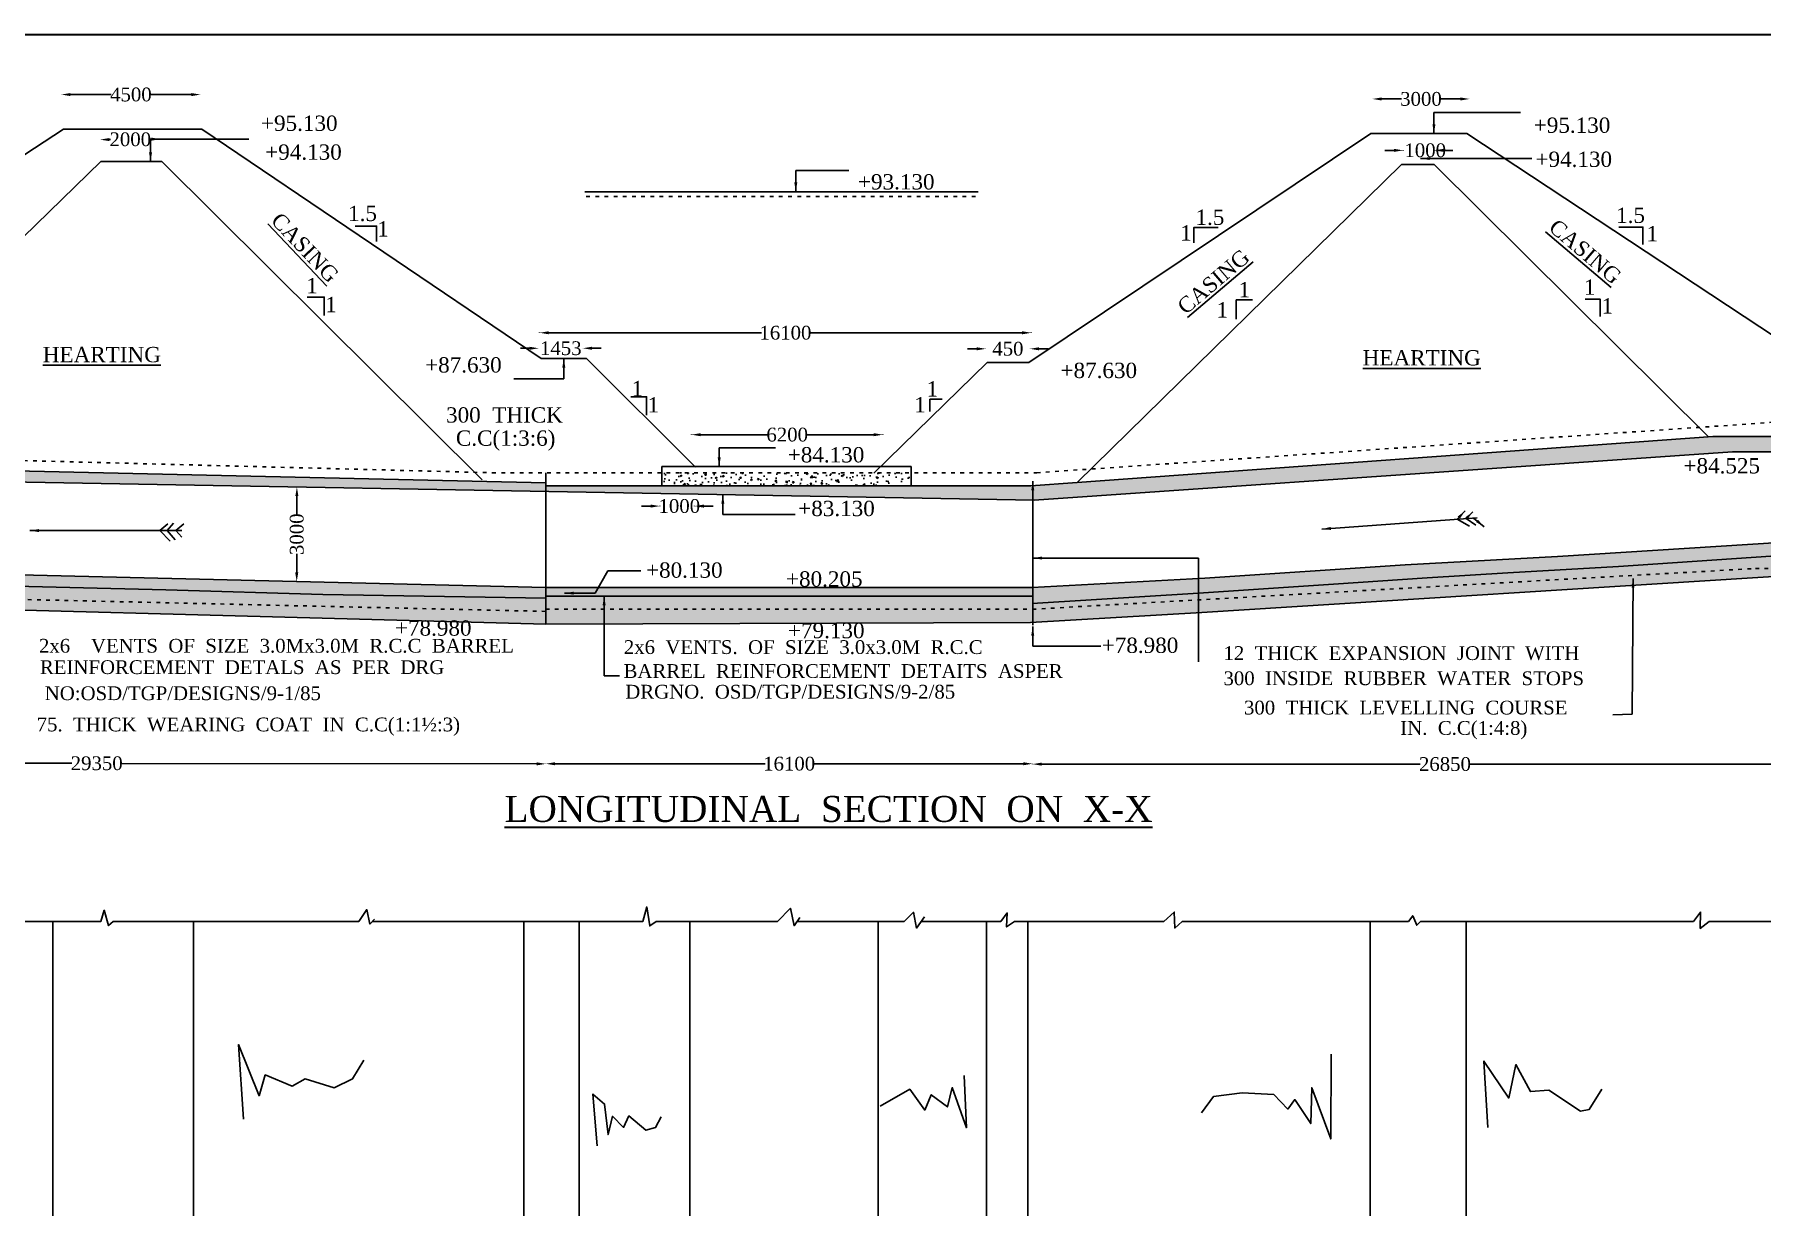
# Model space of a CAD drawing. Header units: millimetres. Extents: x -5026 to 211262, y 3161 to 110917.
# Drawn here: x 52317 to 108753, y 72622 to 110917 of the extents above; entities that cross this region are included whole.
import ezdxf

# ---------------------------------------------------------------- set-up
doc = ezdxf.new("R2010")
doc.units = ezdxf.units.MM
doc.header["$MEASUREMENT"] = 0
doc.linetypes.add('ACAD_ISO03W100', pattern=[30, 12, -18])
for name, color, linetype in [('DIM', 5, 'Continuous'), ('DWG.LINE', 10, 'Continuous'), ('HATCH', 2, 'Continuous'), ('TEXT', 7, 'Continuous')]:
    doc.layers.add(name, color=color, linetype=linetype)
doc.layers.add('DO LINE', color=3, linetype='Continuous', plot=False)
doc.layers.add('TITLE', color=7, linetype='Continuous', lineweight=30)
doc.styles.get("Standard").update_dxf_attribs({"font": 'TIMES.TTF', "height": 450})
doc.dimstyles.get("Standard").update_dxf_attribs({"dimtxt": 450, "dimasz": 300, "dimexe": 0.18, "dimexo": 0.0625, "dimgap": 0.09, "dimtad": 0, "dimtih": 1, "dimtoh": 1, "dimdec": 0, "dimzin": 0, "dimdsep": 46, "dimtxsty": 'Standard', "dimcen": 300, "dimclre": 256, "dimclrt": 4, "dimadec": 0, "dimazin": 0, "dimtfac": 1, "dimtdec": 0, "dimtofl": 0, "dimtmove": 0, "dimatfit": 3, "dimfxl": 5, "dimfxlon": 1, "dimtolj": 1, "dimtzin": 0, "dimarcsym": 0})
pattern_1 = [(50, (0, 0), (573.8081, -50.2017), [60, -660]), (355, (0, 0), (-111.001, 601.7537), [48, -528]), (100.4514, (47.8, -4.2), (462.8075, 551.5516), [50.9922, -560.9137]), (46.1842, (0, 160), (853.7928, -132.4152), [90, -990]), (96.6356, (71.15, 149), (747.73, 779.2943), [76.488, -841.3704]), (351.1842, (0, 160), (747.7296, 779.295), [72, -792]), (21, (80, 120), (477.5256, -322.0951), [60, -660]), (326, (80, 120), (194.6523, 580.12), [48, -528]), (71.4514, (119.8, 93.16), (672.1781, 258.0244), [50.9922, -560.9137]), (37.5, (0, 0), (9.72788, 266.31508), [0, -521.6, 0, -536, 0, -530]), (7.5, (0, 0), (210.45563, 315.52937), [0, -305.6, 0, -509.6, 0, -202]), (327.5, (-178.4, 0), (427.05795, -18.0439), [0, -200, 0, -624, 0, -828]), (317.5, (-258.4, 0), (466.5489, 80.084), [0, -260, 0, -414.4, 0, -588])]

# ---------------------------------------------------------------- blocks, each defined once
blk = doc.blocks.new('*D2')
at = {"layer": 'Defpoints', "color": 0, "linetype": 'ByBlock', "ltscale": 0.2}
for p in [(39670, 87119), (69026, 87084), (69026, 87084)]:
    blk.add_point(p, dxfattribs=at)
at = {"layer": 'DIM', "lineweight": -2, "ltscale": 0.2}
blk.add_line((39670, 87119), (39670, 87120), dxfattribs=at)
at = {"layer": 'DIM', "color": 0, "linetype": 'ByBlock', "lineweight": -2, "ltscale": 0.2}
for p, q in [((39970, 87119), (53536, 87103)), ((68726, 87085), (55159, 87101))]:
    blk.add_line(p, q, dxfattribs=at)
at = {"layer": 'DIM', "linetype": 'ByBlock', "lineweight": -2, "ltscale": 0.2}
blk.add_line((69026, 87084), (69026, 87085), dxfattribs=at)
at = {"layer": 'DIM', "color": 0, "linetype": 'ByBlock', "ltscale": 0.2}
for points in [[(39970, 87169), (39970, 87069), (39670, 87119)], [(68726, 87135), (68726, 87035), (69026, 87084)]]:
    blk.add_solid(points, dxfattribs=at)
at = {"layer": 'DIM', "color": 4, "linetype": 'ByBlock', "ltscale": 0.2, "insert": (54348, 87102), "char_height": 450, "attachment_point": 5}
blk.add_mtext('\\A1;29350', dxfattribs=at)
blk = doc.blocks.new('*D9')
at = {"layer": 'Defpoints', "color": 0, "linetype": 'ByBlock', "ltscale": 0.2}
for p in [(53192, 108966), (57739, 108966), (57739, 108955)]:
    blk.add_point(p, dxfattribs=at)
at = {"layer": 'DIM', "lineweight": -2, "ltscale": 0.2}
blk.add_line((53192, 108960), (53192, 108955), dxfattribs=at)
at = {"layer": 'DIM', "color": 0, "linetype": 'ByBlock', "lineweight": -2, "ltscale": 0.2}
for p, q in [((53492, 108955), (54818, 108955)), ((57439, 108955), (56113, 108955))]:
    blk.add_line(p, q, dxfattribs=at)
at = {"layer": 'DIM', "linetype": 'ByBlock', "lineweight": -2, "ltscale": 0.2}
blk.add_line((57739, 108960), (57739, 108955), dxfattribs=at)
at = {"layer": 'DIM', "color": 0, "linetype": 'ByBlock', "ltscale": 0.2}
for points in [[(53492, 109005), (53492, 108905), (53192, 108955)], [(57439, 109005), (57439, 108905), (57739, 108955)]]:
    blk.add_solid(points, dxfattribs=at)
at = {"layer": 'DIM', "color": 4, "linetype": 'ByBlock', "ltscale": 0.2, "insert": (55466, 108955), "char_height": 450, "attachment_point": 5}
blk.add_mtext('\\A1;4500', dxfattribs=at)
blk = doc.blocks.new('*D10')
at = {"layer": 'Defpoints', "color": 0, "linetype": 'ByBlock', "ltscale": 0.2}
for p in [(54461, 107482), (56430, 107501), (56430, 107501)]:
    blk.add_point(p, dxfattribs=at)
at = {"layer": 'DIM', "lineweight": -2, "ltscale": 0.2}
blk.add_line((54461, 107482), (54461, 107482), dxfattribs=at)
at = {"layer": 'DIM', "color": 0, "linetype": 'ByBlock', "lineweight": -2, "ltscale": 0.2}
for p, q in [((54761, 107485), (54800, 107485)), ((56130, 107498), (56091, 107498))]:
    blk.add_line(p, q, dxfattribs=at)
at = {"layer": 'DIM', "linetype": 'ByBlock', "lineweight": -2, "ltscale": 0.2}
blk.add_line((56430, 107501), (56430, 107501), dxfattribs=at)
at = {"layer": 'DIM', "color": 0, "linetype": 'ByBlock', "ltscale": 0.2}
for points in [[(54761, 107535), (54762, 107435), (54461, 107482)], [(56130, 107548), (56131, 107448), (56430, 107501)]]:
    blk.add_solid(points, dxfattribs=at)
at = {"layer": 'DIM', "color": 4, "linetype": 'ByBlock', "ltscale": 0.2, "insert": (55446, 107491), "char_height": 450, "attachment_point": 5}
blk.add_mtext('\\A1;2000', dxfattribs=at)
blk = doc.blocks.new('*D11')
at = {"layer": 'Defpoints', "color": 0, "linetype": 'ByBlock', "ltscale": 0.2}
for p in [(68795, 100665), (70235, 100665), (70235, 100665)]:
    blk.add_point(p, dxfattribs=at)
at = {"layer": 'DIM', "color": 0, "linetype": 'ByBlock', "lineweight": -2, "ltscale": 0.2}
for p, q in [((68495, 100665), (68195, 100665)), ((70535, 100665), (70835, 100665))]:
    blk.add_line(p, q, dxfattribs=at)
at = {"layer": 'DIM', "lineweight": -2, "ltscale": 0.2}
blk.add_line((68795, 100665), (68795, 100664), dxfattribs=at)
at = {"layer": 'DIM', "linetype": 'ByBlock', "lineweight": -2, "ltscale": 0.2}
blk.add_line((70235, 100665), (70235, 100664), dxfattribs=at)
at = {"layer": 'DIM', "color": 0, "linetype": 'ByBlock', "ltscale": 0.2}
for points in [[(68495, 100715), (68495, 100615), (68795, 100665)], [(70535, 100715), (70535, 100615), (70235, 100665)]]:
    blk.add_solid(points, dxfattribs=at)
at = {"layer": 'DIM', "color": 4, "linetype": 'ByBlock', "ltscale": 0.2, "insert": (69515, 100665), "char_height": 450, "attachment_point": 5}
blk.add_mtext('\\A1;1453', dxfattribs=at)
blk = doc.blocks.new('*D12')
at = {"layer": 'Defpoints', "color": 0, "linetype": 'ByBlock', "ltscale": 0.2}
for p in [(68821, 101199), (84891, 101199), (84891, 101171)]:
    blk.add_point(p, dxfattribs=at)
at = {"layer": 'DIM', "lineweight": -2, "ltscale": 0.2}
blk.add_line((68821, 101176), (68821, 101170), dxfattribs=at)
at = {"layer": 'DIM', "color": 0, "linetype": 'ByBlock', "lineweight": -2, "ltscale": 0.2}
for p, q in [((69121, 101171), (76076, 101171)), ((84591, 101171), (77636, 101171))]:
    blk.add_line(p, q, dxfattribs=at)
at = {"layer": 'DIM', "linetype": 'ByBlock', "lineweight": -2, "ltscale": 0.2}
blk.add_line((84891, 101176), (84891, 101170), dxfattribs=at)
at = {"layer": 'DIM', "color": 0, "linetype": 'ByBlock', "ltscale": 0.2}
for points in [[(69121, 101221), (69121, 101121), (68821, 101171)], [(84591, 101221), (84591, 101121), (84891, 101171)]]:
    blk.add_solid(points, dxfattribs=at)
at = {"layer": 'DIM', "color": 4, "linetype": 'ByBlock', "ltscale": 0.2, "insert": (76856, 101171), "char_height": 450, "attachment_point": 5}
blk.add_mtext('\\A1;16100', dxfattribs=at)
blk = doc.blocks.new('*D13')
at = {"layer": 'Defpoints', "color": 0, "linetype": 'ByBlock', "ltscale": 0.2}
for p in [(73789, 97858), (80039, 97858), (80039, 97841)]:
    blk.add_point(p, dxfattribs=at)
at = {"layer": 'DIM', "lineweight": -2, "ltscale": 0.2}
blk.add_line((73789, 97846), (73789, 97841), dxfattribs=at)
at = {"layer": 'DIM', "color": 0, "linetype": 'ByBlock', "lineweight": -2, "ltscale": 0.2}
for p, q in [((74089, 97841), (76276, 97841)), ((79739, 97841), (77553, 97841))]:
    blk.add_line(p, q, dxfattribs=at)
at = {"layer": 'DIM', "linetype": 'ByBlock', "lineweight": -2, "ltscale": 0.2}
blk.add_line((80039, 97846), (80039, 97841), dxfattribs=at)
at = {"layer": 'DIM', "color": 0, "linetype": 'ByBlock', "ltscale": 0.2}
for points in [[(74089, 97891), (74089, 97791), (73789, 97841)], [(79739, 97891), (79739, 97791), (80039, 97841)]]:
    blk.add_solid(points, dxfattribs=at)
at = {"layer": 'DIM', "color": 4, "linetype": 'ByBlock', "ltscale": 0.2, "insert": (76914, 97841), "char_height": 450, "attachment_point": 5}
blk.add_mtext('\\A1;6200', dxfattribs=at)
blk = doc.blocks.new('*D14')
at = {"layer": 'Defpoints', "color": 0, "linetype": 'ByBlock', "ltscale": 0.2}
for p in [(72752, 95529), (73890, 95529), (73890, 95508)]:
    blk.add_point(p, dxfattribs=at)
at = {"layer": 'DIM', "color": 0, "linetype": 'ByBlock', "lineweight": -2, "ltscale": 0.2}
for p, q in [((72452, 95508), (72152, 95508)), ((74190, 95508), (74490, 95508))]:
    blk.add_line(p, q, dxfattribs=at)
at = {"layer": 'DIM', "lineweight": -2, "ltscale": 0.2}
blk.add_line((72752, 95513), (72752, 95508), dxfattribs=at)
at = {"layer": 'DIM', "linetype": 'ByBlock', "lineweight": -2, "ltscale": 0.2}
blk.add_line((73890, 95513), (73890, 95508), dxfattribs=at)
at = {"layer": 'DIM', "color": 0, "linetype": 'ByBlock', "ltscale": 0.2}
for points in [[(72452, 95558), (72452, 95458), (72752, 95508)], [(74190, 95558), (74190, 95458), (73890, 95508)]]:
    blk.add_solid(points, dxfattribs=at)
at = {"layer": 'DIM', "color": 4, "linetype": 'ByBlock', "ltscale": 0.2, "insert": (73389, 95508), "char_height": 450, "attachment_point": 5}
blk.add_mtext('\\A1;1000', dxfattribs=at)
blk = doc.blocks.new('*D16')
at = {"layer": 'Defpoints', "color": 0, "linetype": 'ByBlock', "ltscale": 0.2}
for p in [(83407, 100632), (84845, 100647), (84845, 100632)]:
    blk.add_point(p, dxfattribs=at)
at = {"layer": 'DIM', "color": 0, "linetype": 'ByBlock', "lineweight": -2, "ltscale": 0.2}
for p, q in [((83107, 100647), (82807, 100647)), ((85145, 100647), (85445, 100647))]:
    blk.add_line(p, q, dxfattribs=at)
at = {"layer": 'DIM', "lineweight": -2, "ltscale": 0.2}
blk.add_line((83407, 100642), (83407, 100647), dxfattribs=at)
at = {"layer": 'DIM', "linetype": 'ByBlock', "lineweight": -2, "ltscale": 0.2}
blk.add_line((84845, 100642), (84845, 100647), dxfattribs=at)
at = {"layer": 'DIM', "color": 0, "linetype": 'ByBlock', "ltscale": 0.2}
for points in [[(83107, 100697), (83107, 100597), (83407, 100647)], [(85145, 100697), (85145, 100597), (84845, 100647)]]:
    blk.add_solid(points, dxfattribs=at)
at = {"layer": 'DIM', "color": 4, "linetype": 'ByBlock', "ltscale": 0.2, "insert": (84126, 100647), "char_height": 450, "attachment_point": 5}
blk.add_mtext('\\A1;450', dxfattribs=at)
blk = doc.blocks.new('*D17')
at = {"layer": 'Defpoints', "color": 0, "linetype": 'ByBlock', "ltscale": 0.2}
for p in [(96042, 108816), (99211, 108816), (99211, 108811)]:
    blk.add_point(p, dxfattribs=at)
at = {"layer": 'DIM', "lineweight": -2, "ltscale": 0.2}
blk.add_line((96042, 108816), (96042, 108811), dxfattribs=at)
at = {"layer": 'DIM', "color": 0, "linetype": 'ByBlock', "lineweight": -2, "ltscale": 0.2}
for p, q in [((96342, 108811), (96987, 108811)), ((98911, 108811), (98265, 108811))]:
    blk.add_line(p, q, dxfattribs=at)
at = {"layer": 'DIM', "linetype": 'ByBlock', "lineweight": -2, "ltscale": 0.2}
blk.add_line((99211, 108816), (99211, 108811), dxfattribs=at)
at = {"layer": 'DIM', "color": 0, "linetype": 'ByBlock', "ltscale": 0.2}
for points in [[(96342, 108861), (96342, 108761), (96042, 108811)], [(98911, 108861), (98911, 108761), (99211, 108811)]]:
    blk.add_solid(points, dxfattribs=at)
at = {"layer": 'DIM', "color": 4, "linetype": 'ByBlock', "ltscale": 0.2, "insert": (97626, 108811), "char_height": 450, "attachment_point": 5}
blk.add_mtext('\\A1;3000', dxfattribs=at)
blk = doc.blocks.new('*D18')
at = {"layer": 'Defpoints', "color": 0, "linetype": 'ByBlock', "ltscale": 0.2}
for p in [(97047, 107189), (98065, 107189), (98065, 107132)]:
    blk.add_point(p, dxfattribs=at)
at = {"layer": 'DIM', "color": 0, "linetype": 'ByBlock', "lineweight": -2, "ltscale": 0.2}
for p, q in [((96747, 107132), (96447, 107132)), ((98365, 107132), (98665, 107132))]:
    blk.add_line(p, q, dxfattribs=at)
at = {"layer": 'DIM', "lineweight": -2, "ltscale": 0.2}
blk.add_line((97047, 107137), (97047, 107132), dxfattribs=at)
at = {"layer": 'DIM', "linetype": 'ByBlock', "lineweight": -2, "ltscale": 0.2}
blk.add_line((98065, 107137), (98065, 107132), dxfattribs=at)
at = {"layer": 'DIM', "color": 0, "linetype": 'ByBlock', "ltscale": 0.2}
for points in [[(96747, 107182), (96747, 107082), (97047, 107132)], [(98365, 107182), (98365, 107082), (98065, 107132)]]:
    blk.add_solid(points, dxfattribs=at)
at = {"layer": 'DIM', "color": 4, "linetype": 'ByBlock', "ltscale": 0.2, "insert": (97765, 107132), "char_height": 450, "attachment_point": 5}
blk.add_mtext('\\A1;1000', dxfattribs=at)
blk = doc.blocks.new('*D29')
at = {"layer": 'Defpoints', "color": 0, "linetype": 'ByBlock', "ltscale": 0.2}
for p in [(69026, 87084), (84930, 87089), (84930, 87084)]:
    blk.add_point(p, dxfattribs=at)
at = {"layer": 'DIM', "lineweight": -2, "ltscale": 0.2}
blk.add_line((69026, 87084), (69026, 87089), dxfattribs=at)
at = {"layer": 'DIM', "color": 0, "linetype": 'ByBlock', "lineweight": -2, "ltscale": 0.2}
for p, q in [((69326, 87089), (76198, 87089)), ((84630, 87089), (77758, 87089))]:
    blk.add_line(p, q, dxfattribs=at)
at = {"layer": 'DIM', "linetype": 'ByBlock', "lineweight": -2, "ltscale": 0.2}
blk.add_line((84930, 87084), (84930, 87089), dxfattribs=at)
at = {"layer": 'DIM', "color": 0, "linetype": 'ByBlock', "ltscale": 0.2}
for points in [[(69326, 87139), (69326, 87039), (69026, 87089)], [(84630, 87139), (84630, 87039), (84930, 87089)]]:
    blk.add_solid(points, dxfattribs=at)
at = {"layer": 'DIM', "color": 4, "linetype": 'ByBlock', "ltscale": 0.2, "insert": (76978, 87089), "char_height": 450, "attachment_point": 5}
blk.add_mtext('\\A1;16100', dxfattribs=at)
blk = doc.blocks.new('*D30')
at = {"layer": 'Defpoints', "color": 0, "linetype": 'ByBlock', "ltscale": 0.2}
for p in [(84930, 87084), (111888, 87084), (111888, 87076)]:
    blk.add_point(p, dxfattribs=at)
at = {"layer": 'DIM', "lineweight": -2, "ltscale": 0.2}
blk.add_line((84930, 87081), (84930, 87076), dxfattribs=at)
at = {"layer": 'DIM', "color": 0, "linetype": 'ByBlock', "lineweight": -2, "ltscale": 0.2}
for p, q in [((85230, 87076), (97597, 87076)), ((111588, 87076), (99221, 87076))]:
    blk.add_line(p, q, dxfattribs=at)
at = {"layer": 'DIM', "linetype": 'ByBlock', "lineweight": -2, "ltscale": 0.2}
blk.add_line((111888, 87081), (111888, 87076), dxfattribs=at)
at = {"layer": 'DIM', "color": 0, "linetype": 'ByBlock', "ltscale": 0.2}
for points in [[(85230, 87126), (85230, 87026), (84930, 87076)], [(111588, 87126), (111588, 87026), (111888, 87076)]]:
    blk.add_solid(points, dxfattribs=at)
at = {"layer": 'DIM', "color": 4, "linetype": 'ByBlock', "ltscale": 0.2, "insert": (98409, 87076), "char_height": 450, "attachment_point": 5}
blk.add_mtext('\\A1;26850', dxfattribs=at)
blk = doc.blocks.new('*D35')
at = {"layer": 'Defpoints', "color": 0, "linetype": 'ByBlock', "ltscale": 0.2}
for p in [(60891, 96134), (60891, 96134), (60885, 93042)]:
    blk.add_point(p, dxfattribs=at)
at = {"layer": 'DIM', "linetype": 'ByBlock', "lineweight": -2, "ltscale": 0.2}
blk.add_line((60891, 96134), (60891, 96134), dxfattribs=at)
at = {"layer": 'DIM', "color": 0, "linetype": 'ByBlock', "lineweight": -2, "ltscale": 0.2}
for p, q in [((60890, 95834), (60889, 95228)), ((60885, 93342), (60886, 93949))]:
    blk.add_line(p, q, dxfattribs=at)
at = {"layer": 'DIM', "lineweight": -2, "ltscale": 0.2}
blk.add_line((60885, 93042), (60885, 93042), dxfattribs=at)
at = {"layer": 'DIM', "color": 0, "linetype": 'ByBlock', "ltscale": 0.2}
for points in [[(60840, 95835), (60940, 95834), (60891, 96134)], [(60835, 93342), (60935, 93342), (60885, 93042)]]:
    blk.add_solid(points, dxfattribs=at)
at = {"layer": 'DIM', "color": 4, "linetype": 'ByBlock', "ltscale": 0.2, "insert": (60888, 94588), "char_height": 450, "attachment_point": 5, "rotation": 90}
blk.add_mtext('\\A1;3000', dxfattribs=at)

msp = doc.modelspace()

# ---------------------------------------------------------------- hatches: boundary and pattern name
at = {"layer": 'HATCH', "linetype": 'ByBlock', "ltscale": 0.2}
h = msp.add_hatch(dxfattribs=at)
h.set_pattern_fill('AR-CONC', color=256, scale=80, style=0)
h.set_pattern_definition(pattern_1)
h.paths.add_polyline_path([(111838.8, 98284.3), (109849, 98284.3), (109519.4, 97784.2), (111838.8, 97784.2)])
h.paths.add_polyline_path([(111838.8, 97784.2), (109519.4, 97784.2), (107159.1, 97784.2), (95434.1, 96937.2), (95008.7, 96393.8), (101679.4, 96852.8), (107810.8, 97282.7), (111838.8, 97282.7)])
h.paths.add_polyline_path([(95434.1, 96937.2), (86388.5, 96283.8), (84875.4, 96169.6), (82949.5, 96169.6), (82654.9, 95746), (84988, 95704.4), (95008.7, 96393.8)])
h = msp.add_hatch(dxfattribs=at)
h.set_pattern_fill('AR-CONC', color=256, scale=80, style=0)
h.set_pattern_definition(pattern_1)
h.paths.add_polyline_path([(69023.8, 96269.3), (62897.6, 96406.4), (62518.6, 96105.4), (69023.8, 95989.3)])
h.paths.add_polyline_path([(62897.6, 96406.4), (39612.1, 96927.8, 0.7686205), (39273.6, 96488.3), (41061.8, 96488.3), (62518.6, 96105.4)])
h = msp.add_hatch(dxfattribs=at)
h.set_pattern_fill('AR-CONC', color=256, scale=80, style=0)
h.set_pattern_definition(pattern_1)
h.paths.add_polyline_path([(80963, 96597.9), (72821.4, 96597.9), (72821.4, 96169.6), (80963, 96169.6)])
h = msp.add_hatch(dxfattribs=at)
h.set_pattern_fill('AR-CONC', color=256, scale=80, style=0)
h.set_pattern_definition(pattern_1)
h.paths.add_polyline_path([(82949.5, 96169.6), (70687, 96169.6), (70511.2, 95962.8), (82654.9, 95746)])
h.paths.add_polyline_path([(70687, 96169.6), (69127.6, 96169.6), (69023.8, 96169.6), (69023.8, 95989.3), (70511.2, 95962.8)])
h = msp.add_hatch(dxfattribs=at)
h.set_pattern_fill('AR-CONC', color=256, scale=80, style=0)
h.set_pattern_definition(pattern_1)
h.paths.add_polyline_path([(126481.5, 93828.1), (130099.2, 93828.1), (130270.9, 93425.4), (130872.2, 93425.4), (130872.2, 94332.2), (111838.8, 94332.2), (111838.8, 93232.7), (124346.5, 93232.7), (124542.9, 92268.2), (125900, 92268.2)])
edge = h.paths.add_edge_path(flags=16)
edge.add_ellipse((125543, 93653), major_axis=(281.1, -8.7), ratio=0.4330557, start_angle=0, end_angle=360)
edge = h.paths.add_edge_path(flags=16)
edge.add_ellipse((125541, 93918), major_axis=(281.1, -8.7), ratio=0.4330557, start_angle=0, end_angle=360)
edge = h.paths.add_edge_path(flags=16)
edge.add_ellipse((125543, 93373.5), major_axis=(281.1, -8.7), ratio=0.4330557, start_angle=0, end_angle=360)
edge = h.paths.add_edge_path(flags=16)
edge.add_ellipse((125549.8, 94179.2), major_axis=(281.1, -8.7), ratio=0.4330557, start_angle=0, end_angle=360)
edge = h.paths.add_edge_path(flags=16)
edge.add_ellipse((125540.5, 93099), major_axis=(281.1, -8.7), ratio=0.4330557, start_angle=330.53888, end_angle=642.99333, ccw=False)
edge.add_ellipse((125843, 92911), major_axis=(281.1, -8.7), ratio=0.4330557, start_angle=262.40169, end_angle=462.99333, ccw=False)
edge.add_ellipse((125527.5, 92824.5), major_axis=(281.1, -8.7), ratio=0.4330557, start_angle=82.40169, end_angle=348.3648, ccw=False)
edge.add_ellipse((125843, 92911), major_axis=(281.1, -8.7), ratio=0.4330557, start_angle=150.53888, end_angle=168.3648, ccw=False)
edge = h.paths.add_edge_path(flags=16)
edge.add_ellipse((125538, 92558), major_axis=(281.1, -8.7), ratio=0.4330557, start_angle=0, end_angle=360)
edge = h.paths.add_edge_path(flags=16)
edge.add_ellipse((126053.5, 94039), major_axis=(281.1, -8.7), ratio=0.4330557, start_angle=0, end_angle=360)
edge = h.paths.add_edge_path(flags=16)
edge.add_ellipse((126114.5, 93693.5), major_axis=(281.1, -8.7), ratio=0.4330557, start_angle=0, end_angle=360)
edge = h.paths.add_edge_path(flags=16)
edge.add_ellipse((126475, 94201.5), major_axis=(281.1, -8.7), ratio=0.4330557, start_angle=0, end_angle=360)
edge = h.paths.add_edge_path(flags=16)
edge.add_ellipse((126617, 93953), major_axis=(281.1, -8.7), ratio=0.4330557, start_angle=0, end_angle=360)
edge = h.paths.add_edge_path(flags=16)
edge.add_ellipse((127037, 94128), major_axis=(281.1, -8.7), ratio=0.4330557, start_angle=0, end_angle=360)
edge = h.paths.add_edge_path(flags=16)
edge.add_ellipse((127603.5, 94189), major_axis=(281.1, -8.7), ratio=0.4330557, start_angle=0, end_angle=360)
edge = h.paths.add_edge_path(flags=16)
edge.add_ellipse((128025.5, 93993.5), major_axis=(281.1, -8.7), ratio=0.4330557, start_angle=0, end_angle=360)
edge = h.paths.add_edge_path(flags=16)
edge.add_ellipse((128320, 94201.5), major_axis=(281.1, -8.7), ratio=0.4330557, start_angle=0, end_angle=360)
edge = h.paths.add_edge_path(flags=16)
edge.add_ellipse((128597, 93960.5), major_axis=(281.1, -8.7), ratio=0.4330557, start_angle=0, end_angle=360)
edge = h.paths.add_edge_path(flags=16)
edge.add_ellipse((128907.5, 94186), major_axis=(281.1, -8.7), ratio=0.4330557, start_angle=0, end_angle=360)
edge = h.paths.add_edge_path(flags=16)
edge.add_ellipse((129209.5, 93963), major_axis=(281.1, -8.7), ratio=0.4330557, start_angle=0, end_angle=360)
edge = h.paths.add_edge_path(flags=16)
edge.add_ellipse((129494.5, 94183.5), major_axis=(281.1, -8.7), ratio=0.4330557, start_angle=0, end_angle=360)
edge = h.paths.add_edge_path(flags=16)
edge.add_ellipse((129791.5, 93955.5), major_axis=(281.1, -8.7), ratio=0.4330557, start_angle=0, end_angle=360)
edge = h.paths.add_edge_path(flags=16)
edge.add_ellipse((130078.5, 94176), major_axis=(281.1, -8.7), ratio=0.4330557, start_angle=0, end_angle=360)
edge = h.paths.add_edge_path(flags=16)
edge.add_ellipse((130368, 93912.5), major_axis=(281.1, -8.7), ratio=0.4330557, start_angle=0, end_angle=360)
edge = h.paths.add_edge_path(flags=16)
edge.add_ellipse((130556, 93602), major_axis=(281.1, -8.7), ratio=0.4330557, start_angle=0, end_angle=360)
edge = h.paths.add_edge_path(flags=16)
edge.add_ellipse((130652.5, 94196.5), major_axis=(219.6, -6.8), ratio=0.5544381, start_angle=0, end_angle=360)
edge = h.paths.add_edge_path()
edge.add_ellipse((130805, 93876), major_axis=(3.8, 121.8), ratio=0.5516548, start_angle=0, end_angle=360)
h.paths.add_polyline_path([(111838.8, 94332.2), (109511.2, 94332.2), (102090.5, 93863.5), (97760.9, 93622.1), (97293.5, 93124), (97825.1, 93159.7), (100462.4, 93329.2), (104080.1, 93534.3), (109054.6, 93867.3), (111838.8, 93867.3)])
h.paths.add_polyline_path([(111838.8, 93867.3), (109054.6, 93867.3), (104080.1, 93534.3), (100462.4, 93329.2), (97825.1, 93159.7), (97293.5, 93124), (97005.9, 92817.5), (108553, 93468), (111838.8, 93468)])
edge = h.paths.add_edge_path()
edge.add_line((111838.8, 93468), (108553, 93468))
edge.add_line((108553, 93468), (97005.9, 92817.5))
edge.add_line((97005.9, 92817.5), (96636, 92423.3))
edge.add_line((96636, 92423.3), (109845.5, 93252.6))
edge.add_line((109845.5, 93252.6), (111893.9, 92942.2))
edge.add_line((111893.9, 92942.2), (112164, 92942.2))
edge.add_ellipse((112164, 93087.4), major_axis=(303.7, 0), ratio=0.4783851, start_angle=90, end_angle=270, ccw=False)
edge.add_line((112164, 93232.7), (111838.8, 93232.7))
edge.add_line((111838.8, 93232.7), (111838.8, 93468))
h.paths.add_polyline_path([(97760.9, 93622.1), (97110.1, 93585.8), (90564.4, 93156.6), (84921.7, 92845.3), (72003.5, 92845.3), (71484.6, 92137.3), (84930.7, 92137.3), (97005.9, 92817.5), (97293.5, 93124)])
h.paths.add_polyline_path([(62348.9, 93006.9), (62045.2, 92609.2), (69023.8, 92498.8), (69023.8, 92845.3)])
h.paths.add_polyline_path([(69023.8, 92498.8), (62045.2, 92609.2), (61757.3, 92232.2), (69023.8, 92066.3)])
h.paths.add_polyline_path([(69023.8, 92066.3), (61757.3, 92232.2), (61464.1, 91848.2), (69023.8, 91644.6)])
h.paths.add_polyline_path([(72003.5, 92845.3), (69023.8, 92845.3), (69023.8, 92563.9), (71797.3, 92563.9)])
h.paths.add_polyline_path([(71797.3, 92563.9), (69023.8, 92563.9), (69023.8, 92137.3), (71484.6, 92137.3)])
h.paths.add_polyline_path([(71484.6, 92137.3), (69023.8, 92137.3), (69023.8, 91644.6), (71129.8, 91653.1)])
h.paths.add_polyline_path([(62348.9, 93006.9), (45825.3, 93407), (45357.5, 93042.9), (49873.4, 92934.8), (56609.3, 92767.4), (61740.2, 92614), (62045.2, 92609.2)])
h.paths.add_polyline_path([(62045.2, 92609.2), (61740.2, 92614), (56609.3, 92767.4), (49873.4, 92934.8), (45357.5, 93042.9), (44857.1, 92653.4), (50001.5, 92500.5), (61757.3, 92232.2)])
h.paths.add_polyline_path([(61757.3, 92232.2), (50001.5, 92500.5), (44857.1, 92653.4), (44412.5, 92307.4), (61464.1, 91848.2)])
h.paths.add_polyline_path([(45825.3, 93407), (39594.6, 93557.9), (39594.6, 93115.8), (42311.6, 93115.8), (45357.5, 93042.9)])
h.paths.add_polyline_path([(45357.5, 93042.9), (42311.6, 93115.8), (39594.6, 93115.8), (39594.6, 92809.8), (44857.1, 92653.4)])
h.paths.add_polyline_path([(44857.1, 92653.4), (39594.6, 92809.8), (39594.6, 92046.1), (41399.2, 92388.5), (44412.5, 92307.4)])
h.paths.add_polyline_path([(63967.8, 91136.1), (66669, 91136.1), (66669, 91899.7), (63967.8, 91899.7)], flags=9)
h = msp.add_hatch(dxfattribs=at)
h.set_pattern_fill('AR-CONC', color=256, scale=80, style=0)
h.set_pattern_definition(pattern_1)
h.paths.add_polyline_path([(90469.8, 92036.1), (96636, 92423.3), (97005.9, 92817.5), (84930.7, 92137.3), (71484.6, 92137.3), (71129.8, 91653.1), (84869, 91708.3)])
h.paths.add_polyline_path([(97005.9, 92817.5), (97760.9, 93622.1), (97110.1, 93585.8), (90564.4, 93156.6), (84921.7, 92845.3), (72003.5, 92845.3), (71484.6, 92137.3), (84930.7, 92137.3)])

# ---------------------------------------------------------------- linework, layer by layer
at = {"layer": 'DIM', "linetype": 'ByBlock', "ltscale": 0.2}
for points in [[(56677.1, 94930.4), (56406.3, 94708.1), (56753.1, 94358.4)], [(56860, 94951.8), (56646.2, 94708.1), (56909.9, 94403.5)], [(57199.7, 94923.3), (56931.3, 94708.1), (57135.6, 94493.7)], [(71049.6, 93393.2), (72129.1, 93393.2)], [(70931.5, 89963.2), (71429.8, 89963.2)]]:
    msp.add_lwpolyline(points, dxfattribs=at)
at = {"layer": 'DO LINE', "linetype": 'ACAD_ISO03W100', "ltscale": 10}
for points in [[(70345.5, 105623), (83193, 105623)], [(39671.8, 97313.3), (67272, 96597.9), (85072.2, 96597.9), (109704.9, 98284.3)], [(69023.8, 92137.3), (84930.7, 92137.3), (108553, 93468), (111838.8, 93468)], [(39594.6, 92809.8), (50001.5, 92500.5), (69023.8, 92066.3)]]:
    msp.add_lwpolyline(points, dxfattribs=at)
at = {"layer": 'DWG.LINE', "linetype": 'ByBlock', "ltscale": 0.2}
for points in [[(40448.7, 99433.8), (53267.1, 107829.1), (57778.7, 107829.1), (68874.8, 100330.9), (70352.6, 100330.9), (73919.1, 96783.8)], [(110302.1, 100306.3), (99123.8, 107684.6), (95989.8, 107684.6), (84813.5, 100198.3), (83453.2, 100198.3), (79748.7, 96587.7)], [(44296.1, 96856.5), (54482.1, 106767.6), (56472.3, 106767.6), (66943.8, 96366.2)], [(86388.5, 96283.8), (96991.9, 106666.7), (98054.1, 106666.7), (107018.9, 97774)], [(70300.5, 105782), (83158.5, 105782)], [(63496.3, 104157), (63496.3, 104656.4), (62798.3, 104656.4)], [(90197.7, 104110.4), (90197.7, 104608.5), (91001.4, 104608.5)], [(104880, 104058.8), (104880, 104625.2), (104086.9, 104625.2)], [(61786.1, 101733.2), (61786.1, 102338.3), (61224.8, 102338.3)], [(91588.8, 101620.1), (91588.8, 102245.1), (92117, 102245.1)], [(103483.7, 101702.7), (103483.7, 102267.1), (102992.3, 102267.1)], [(72320.5, 98477.6), (72320.5, 99078.7), (71798.5, 99078.7)], [(81575.9, 98595), (81575.9, 99000.3), (81982.4, 99000.3)], [(111879.8, 97784.2), (107159.1, 97784.2), (86388.5, 96283.8), (84875.4, 96169.6), (69127.6, 96169.6)], [(84988, 95704.4), (101679.4, 96852.8), (107810.8, 97282.7), (112094.4, 97282.7)], [(69023.8, 96269.3), (39612.1, 96927.8)], [(69023.8, 96595), (69023.8, 91644.6)], [(72821.4, 96169.6), (72821.4, 96801.1), (80963, 96801.1), (80963, 96169.6)], [(39273.6, 96488.3), (41061.8, 96488.3), (84988, 95704.4)], [(69127.6, 96169.6), (69023.8, 96169.6)], [(39594.6, 93557.9), (69023.8, 92845.3), (84921.7, 92845.3), (90564.4, 93156.6), (97110.1, 93585.8), (102090.5, 93863.5), (109511.2, 94332.2)], [(111838.8, 93867.3), (109054.6, 93867.3), (104080.1, 93534.3), (100462.4, 93329.2), (97825.1, 93159.7), (94769.1, 92954.4), (90356.1, 92659.4), (84924.6, 92328.7)], [(124405.7, 92942.2), (111893.9, 92942.2), (109845.5, 93252.6), (90469.8, 92036.1), (84869, 91708.3), (69023.8, 91644.6), (41399.2, 92388.5), (39594.6, 92046.1)], [(69023.8, 92498.8), (61740.2, 92614), (56609.3, 92767.4), (49873.4, 92934.8), (42311.6, 93115.8), (39594.6, 93115.8)], [(84947.6, 92563.9), (69023.8, 92563.9)], [(72196.8, 81931), (72324.2, 82409.1), (72423.9, 81789.3), (72626.7, 81931)], [(26086.1, 62781.7), (26086.1, 5591.9), (29193.4, 5591.9), (29193.4, 11190.1), (39307.2, 14695.7), (40513.1, 14695.7), (40513.1, 17173.8), (68310, 17173.8), (68310, 81931)], [(44777.1, 81931), (54481.1, 81931)], [(54481.1, 81931), (54595.8, 82299.2), (54737, 81801.1), (54882.6, 81931)], [(54882.6, 81931), (62918.3, 81931)], [(62918.3, 81931), (63172.4, 82324.9), (63276.8, 81851.9), (63423.9, 82013)], [(63349.1, 81931), (72196.8, 81931)], [(72626.7, 81931), (76601.4, 81931)], [(76601.4, 81931), (77019.6, 82364.4), (77139.6, 81795.8), (77321.6, 82066.6)], [(77230.5, 81931), (80741.3, 81931)], [(80741.3, 81931), (81041.8, 82238.3), (81134.3, 81718.6), (81396.3, 82084.3)], [(81286.5, 81931), (83900.7, 81931)], [(83900.7, 81931), (84104.9, 82212.8), (84085.4, 81756.3), (84343, 81931)], [(84343, 81931), (89227.9, 81931)], [(89227.9, 81931), (89565.2, 82239.7), (89577.4, 81719), (89816.4, 81931)], [(89816.4, 81931), (97214.1, 81931)], [(97214.1, 81931), (97355.5, 82119.9), (97486.2, 81810.7), (97608.9, 81931)], [(97608.9, 81931), (106533.7, 81931)], [(106533.7, 81931), (106762.9, 82243.5), (106754.5, 81709.1), (107047.3, 81931)], [(107047.3, 81931), (113079.1, 81931)]]:
    msp.add_lwpolyline(points, dxfattribs=at)
at = {"layer": 'DWG.LINE', "color": 1, "linetype": 'ByBlock', "ltscale": 0.2}
for points in [[(52914.8, 81931), (52914.8, 54091.9), (52914.8, 37989.3)], [(57515.5, 81931), (57515.5, 78218.5), (57515.5, 75421.6), (57515.5, 70911.1), (57515.5, 61635.8), (57515.5, 37989.3)], [(70118, 81931), (70118, 37989.3)], [(73732.8, 81931), (73732.8, 58845.4), (73732.8, 37989.3)], [(79883.1, 81931), (79883.1, 76995.2), (79883.1, 63716.4), (79883.1, 37989.3)], [(83422, 81931), (83422, 80208.7), (83422, 78248.5), (83422, 76219.4), (83422, 72863.4), (83422, 69293.7), (83422, 59096.3), (83422, 51222.5), (83422, 37989.3)], [(84777.7, 81931), (84777.7, 77868.9), (84777.7, 74441), (84777.7, 68629), (84777.7, 62658.6), (84777.7, 56209), (84777.7, 44519.5), (84777.7, 16980.9)], [(95967.1, 81935), (95967.1, 80934.2), (95967.1, 79324.8), (95967.1, 78438.4), (95967.1, 77099.8), (95967.1, 75590.5), (95967.1, 74593), (95967.1, 73824.9), (95967.1, 72380.9), (95967.1, 71571.4), (95967.1, 70248), (95967.1, 61141.1), (95967.1, 56245.9), (95967.1, 48096.2), (95967.1, 40266.2), (95967.1, 38011.2), (95967.1, 37989.3)], [(99104.9, 81931), (99104.9, 80642.6), (99104.9, 76170), (99104.9, 71505), (99104.9, 67102.8), (99104.9, 62412.7), (99104.9, 55891.5), (99104.9, 50802.3), (99104.9, 42958.8), (99104.9, 37989.3)]]:
    msp.add_lwpolyline(points, dxfattribs=at)
at = {"layer": 'HATCH', "linetype": 'ByBlock', "ltscale": 0.2}
for points in [[(59150.7, 75477), (58987.4, 77910.4), (59655.5, 76238.9), (59856.5, 76922.7), (60736.5, 76548.2), (61162.6, 76791.9), (62107.7, 76498.9), (62710.7, 76791.9), (63080, 77399.7)], [(94685.7, 77596.3), (94680, 74827.8), (94058.1, 76499.4), (94021.1, 75330.8), (93502.9, 76114.8), (93273.4, 75804.2), (92820.5, 76278.2), (91784.1, 76337.4), (90842.1, 76211.8), (90449.7, 75686.7)], [(99806.4, 75197.6), (99685.6, 77370.2), (100494.1, 76163.2), (100726.4, 77258.8), (101200.4, 76376.8), (101804.4, 76423.2), (102838.9, 75736), (103127, 75791.7), (103535.9, 76450.9)], [(82697.6, 76901.9), (82771.2, 75196.3), (82308.1, 76507.4), (82151.4, 75875.7), (81623.6, 76272.5), (81409.3, 75771.3), (80917, 76450), (79950.3, 75901.9)], [(70700.3, 74605.9), (70567.2, 76294.9), (70946.5, 75969), (71059.7, 74971.6), (71199.5, 75570.1), (71565.5, 75204.3), (71738.6, 75583.4), (72297.6, 75111.2), (72610.5, 75204.3), (72796.7, 75550.4)]]:
    msp.add_lwpolyline(points, dxfattribs=at)
at = {"layer": 'TITLE', "linetype": 'ByBlock', "ltscale": 0.2}
msp.add_lwpolyline([(-5026.4, 110916.5), (211138.9, 110916.5), (211138.9, 3160.9), (-5026.4, 3160.9)], close=True, dxfattribs=at)

# ---------------------------------------------------------------- texts
at = {"layer": 'TEXT', "linetype": 'ByBlock', "ltscale": 0.2}
for s, height, p in [('+95.130', 500, (59717.3, 107768.7)), ('+95.130', 500, (101311.9, 107704.7)), ('+94.130', 500, (59854.9, 106826.3)), ('+94.130', 500, (101368.2, 106591)), ('+93.130', 500, (79227.1, 105854.5)), ('1.5', 500, (62563, 104822.4)), ('1.5', 500, (90256.3, 104696)), ('1.5', 500, (104002.3, 104761.3)), ('1', 500, (63519.4, 104317.2)), ('1', 500, (89754.2, 104184.6)), ('1', 500, (104995.1, 104160.3)), ('1', 500, (61193.3, 102461.6)), ('1', 500, (91664.4, 102331.6)), ('1', 500, (102952.4, 102413.7)), ('1', 500, (61816.3, 101844)), ('1', 500, (90941.4, 101669.1)), ('1', 500, (103529.4, 101800.2)), ('%%UHEARTING', 500, (52587.8, 100208.8)), ('%%UHEARTING', 500, (95721, 100103.3)), ('+87.630', 500, (65080.7, 99872.1)), ('+87.630', 500, (85845.6, 99692.3)), ('1', 500, (71829.9, 99100)), ('1', 500, (81468, 99088.8)), ('1', 500, (72352.9, 98568)), ('1', 500, (81065, 98570.7)), ('300  THICK', 500, (65765.3, 98236.4)), ('C.C(1:3:6)', 500, (66086.9, 97479.6)), ('+84.130', 500, (76932.4, 96935.5)), ('+84.525', 500, (106204.3, 96575.6)), ('+83.130', 500, (77273.9, 95180.9)), ('+80.130', 500, (72301.1, 93167.4)), ('+80.205', 500, (76874.5, 92876.6)), ('+78.980', 500, (64095.1, 91273.5)), ('+79.130', 500, (76940.1, 91191.1)), ('2x6    VENTS  OF  SIZE  3.0Mx3.0M  R.C.C  BARREL', 450, (52461, 90719.3)), ('2x6  VENTS.  OF  SIZE  3.0x3.0M  R.C.C', 450, (71575, 90675.4)), ('+78.980', 500, (87193.2, 90709.6)), ('12  THICK  EXPANSION  JOINT  WITH', 450, (91171.7, 90479)), ('REINFORCEMENT  DETALS  AS  PER  DRG', 450, (52492.7, 90020.2)), ('BARREL  REINFORCEMENT  DETAITS  ASPER', 450, (71566.2, 89893.1)), ('300  INSIDE  RUBBER  WATER  STOPS', 450, (91171.7, 89656.6)), ('NO:OSD/TGP/DESIGNS/9-1/85', 450, (52650.6, 89167.2)), ('DRGNO.  OSD/TGP/DESIGNS/9-2/85', 450, (71621.8, 89217.7)), ('75.  THICK  WEARING  COAT  IN  C.C(1:1½:3)', 450, (52385.2, 88147.3)), ('300  THICK  LEVELLING  COURSE', 450, (91841.5, 88698.8)), ('IN.  C.C(1:4:8)', 450, (96949.8, 88032.7))]:
    msp.add_text(s, height=height, dxfattribs=at).set_placement(p)
for rotation, p in [(313.46203, (60010.9, 104804.8)), (319.60698, (101764.1, 104547.5)), (40.44205, (89935.4, 101742.5))]:
    msp.add_text('%%UCASING', height=500, rotation=rotation, dxfattribs=at).set_placement(p)
at = {"layer": 'TITLE', "linetype": 'ByBlock', "ltscale": 0.2}
msp.add_text('%%ULONGITUDINAL  SECTION  ON  X-X', height=850, dxfattribs=at).set_placement((67675.2, 85186.8))

# ---------------------------------------------------------------- dimensions: what is measured, and where the dimension line sits
at = {"layer": 'DIM', "linetype": 'ByBlock', "ltscale": 0.2}
for p1, p2, distance, text, picture, middle in [((53192.5, 108966.1), (57739.4, 108966.1), -10.8, '4500', '*D9', (55465.9, 108955.3)), ((96041.7, 108816.3), (99210.7, 108816.3), -5, '3000', '*D17', (97626.2, 108811.3)), ((54461.1, 107481.7), (56430.3, 107501.1), 0, '2000', '*D10', (55445.7, 107491.4)), ((68820.5, 101198.8), (84890.8, 101198.8), -28.2, '16100', '*D12', (76855.7, 101170.7)), ((68795.1, 100664.7), (70234.5, 100664.7), -0.1, '1453', '*D11', (69514.8, 100664.7)), ((83406.9, 100632.4), (84844.9, 100632.4), 14.1, '450', '*D16', (84125.9, 100646.6)), ((73789.4, 97857.6), (80039.5, 97857.6), -16.7, '6200', '*D13', (76914.5, 97840.8)), ((39669.9, 87119.4), (69025.7, 87084.4), 0, '29350', '*D2', (54347.8, 87101.9)), ((69025.7, 87084.4), (84929.8, 87084.4), 4.3, '16100', '*D29', (76977.8, 87088.7)), ((84929.8, 87084.4), (111888.2, 87084.4), -8.3, '26850', '*D30', (98409, 87076.2))]:
    dim = msp.add_aligned_dim(p1=p1, p2=p2, distance=distance, text=text, dimstyle='Standard', dxfattribs=at)
    dim.commit()
    dim.dimension.update_dxf_attribs({"geometry": picture, "text_midpoint": middle})
for base, p1, p2, picture, middle in [((98065.5, 107131.9), (97047.1, 107188.8), (98065.5, 107188.8), '*D18', (97765.5, 107131.9)), ((73889.8, 95507.9), (72752.5, 95529.2), (73889.8, 95529.2), '*D14', (73388.8, 95507.9))]:
    dim = msp.add_linear_dim(base=base, p1=p1, p2=p2, angle=0, text='1000', dimstyle='Standard', dxfattribs=at)
    dim.commit()
    dim.dimension.update_dxf_attribs({"geometry": picture, "text_midpoint": middle, "dimtype": 161})
dim = msp.add_aligned_dim(p1=(60884.6, 93042.4), p2=(60890.5, 96134.5), distance=0, text='3000', dimstyle='Standard', dxfattribs=at)
dim.commit()
dim.dimension.update_dxf_attribs({"geometry": '*D35', "text_midpoint": (60887.5, 94588.4), "text_rotation": 90})

# ---------------------------------------------------------------- leaders
for points in [[(98049.9, 107684.6), (98049.9, 108373.9), (100882.6, 108373.9)], [(56107.4, 106767.6), (56107.4, 107501.1), (59318, 107501.1)], [(97615, 106865.1), (101246.6, 106865.1)], [(77195.1, 105782), (77195.1, 106469.8), (78932.8, 106469.8)], [(69613.7, 100330.9), (69613.7, 99662.8), (67977.7, 99662.8)], [(74691.3, 96801.1), (74691.3, 97416.3), (76532, 97416.3)], [(84939.5, 96323), (84939.5, 91618.7)], [(74810.4, 95886), (74810.4, 95235), (77179.4, 95235)], [(94381.1, 94755.9), (99464.8, 95126.8)], [(99068.8, 95353.3), (98811.1, 95079.1), (99211.6, 94857)], [(99317.2, 95316.3), (99103.2, 95100.4), (99414.3, 94882.7)], [(99691.2, 94831.4), (99342.6, 95117.9)], [(52158.1, 94708.1), (57125.9, 94708.1)], [(84939.5, 93809.9), (90359.4, 93809.9), (90359.4, 90415.8)], [(69639.2, 92662.6), (70637.7, 92662.6), (71049.6, 93393.2)], [(104556.6, 93141), (104524, 88714), (103899.8, 88686.2)], [(70931.5, 92563.9), (70931.5, 89959.5)], [(84937.9, 91569.9), (84937.9, 90930.6), (87165.3, 90930.6)]]:
    msp.add_leader(points, dimstyle='Standard', override={"dimgap": 0.09, "dimtad": 0}, dxfattribs=at)

doc.saveas('drawing.dxf')
